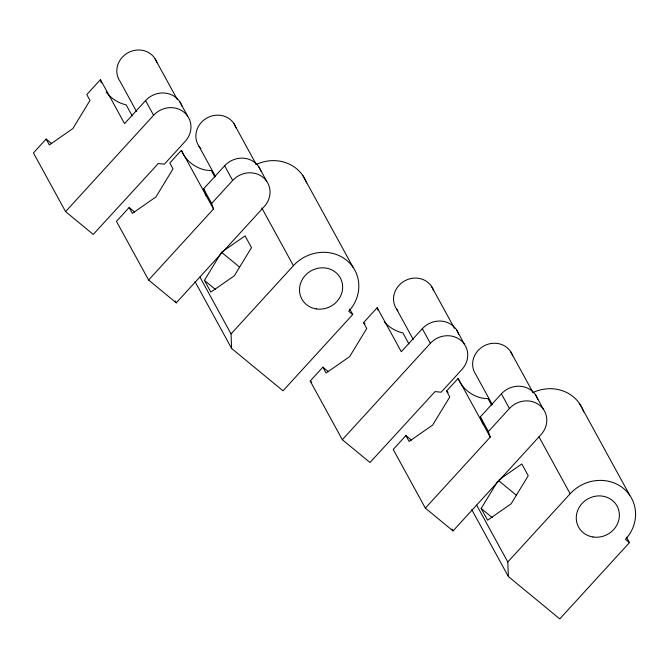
<?xml version="1.0" encoding="UTF-8"?>
<svg xmlns="http://www.w3.org/2000/svg" width="669" height="669" viewBox="0 0 669 669"><rect width="100%" height="100%" fill="white"/><g stroke="black" fill="none" stroke-linecap="round" stroke-linejoin="round"><path stroke-width="1" d="M204.421 280.378L221.539 252.263L245.08 235.881L251.502 247.614L234.384 275.728L210.844 292.11L204.421 280.378L215.493 289.501M499.124 479.757L521.828 463.96L528.251 475.701L511.133 503.816L487.592 520.189L481.17 508.457L497.753 481.22M51.664 143.626L46.128 139.06L33.45 152.942L65.57 211.613L93.25 234.426L158.285 163.52L164.407 164.131L185.229 141.343A21.943 20.287 -28.7 0 0 184.084 112.258A21.943 20.287 -28.7 0 0 153.602 115.277L65.57 211.613M181.993 106.254A21.943 20.287 -28.7 0 0 145.566 100.609L124.543 123.623L100.45 79.619L86.786 94.563L89.997 100.434L72.888 128.548L49.347 144.93L46.128 139.06M134.695 212.048L129.159 207.49L116.473 221.364L148.602 280.035L176.273 302.848L264.297 206.512A21.943 20.287 -28.7 0 0 263.16 177.419A21.943 20.287 -28.7 0 0 232.67 180.446L211.647 203.46L213.495 209.021L148.602 280.035M213.495 209.021L181.366 150.349L169.817 162.993L173.028 168.856L155.91 196.97L132.37 213.352L129.159 207.49M206.32 196.05L203.61 188.792L224.642 165.778A21.943 20.287 -28.7 0 1 261.069 171.423M231.625 348.465L231.048 333.915L293.407 265.677A38.401 35.499 -28.7 0 1 346.751 260.392A38.401 35.499 -28.7 0 1 348.75 311.294L352.705 314.555L283.02 390.821L231.625 348.465L194.98 281.54M342.319 439.7L430.351 343.356A21.943 20.287 -28.7 0 1 460.832 340.337A21.943 20.287 -28.7 0 1 461.978 369.43L441.155 392.21L435.034 391.608L369.999 462.505L342.319 439.7L310.199 381.021L322.876 367.147L328.412 371.705M322.876 367.147L326.096 373.009L349.636 356.627L366.746 328.512L363.535 322.65L377.199 307.698L401.291 351.702L422.315 328.688A21.943 20.287 -28.7 0 1 458.742 334.333M411.443 440.127L405.907 435.569L393.221 449.451L425.35 508.122L453.022 530.927L541.045 434.591A21.943 20.287 -28.7 0 0 539.908 405.506A21.943 20.287 -28.7 0 0 509.418 408.525L488.395 431.538L490.243 437.1L425.35 508.122M405.907 435.569L409.119 441.44L432.659 425.058L449.777 396.943L446.566 391.072L458.114 378.428L490.243 437.1M483.068 424.129L480.359 416.871L501.39 393.857A21.943 20.287 -28.7 0 1 537.817 399.502M508.373 576.544L507.796 562.002L570.155 493.764A38.401 35.499 -28.7 0 1 623.5 488.47A38.401 35.499 -28.7 0 1 625.498 539.381L629.454 542.634L559.769 618.9L508.373 576.544L471.729 509.619M363.535 322.65L365.115 323.955M446.566 391.072L448.146 392.377M221.539 252.263L239.719 267.249M499.074 480.994L516.468 495.328M481.17 508.457L492.242 517.58M310.199 381.021L311.779 382.325M579.597 403.658L629.788 495.336M626.443 537.14L629.454 542.634M535.468 394.752L543.496 409.428M510.464 351.359L533.051 392.611M539.03 436.924L570.155 493.764M501.39 393.857L509.418 408.525M456.4 329.591L464.428 344.259M431.388 286.19L454.477 328.362M492.325 404.67L475.759 374.414A20.848 19.276 -28.7 0 1 484.565 345.605A20.848 19.276 -28.7 0 1 512.697 355.866M491.615 405.121L488.102 398.707L481.981 398.097A38.401 35.499 -28.7 0 1 459.737 381.874L458.114 378.428M480.359 416.871L488.395 431.538M422.315 328.688L430.351 343.356M396.692 309.245L413.25 339.501M408.935 343.933L402.914 332.928A38.401 35.499 -28.7 0 1 384.24 321.772M302.848 175.571L353.04 267.249M476.679 505.162L507.796 562.002M349.695 309.053L352.705 314.555M258.719 166.673L266.747 181.341M233.715 123.272L256.302 164.532M452.018 529.095L453.022 530.927M261.78 207.925L293.407 265.677M224.642 165.778L232.67 180.446M179.652 101.504L187.68 116.172M177.226 99.363L154.639 58.111A20.848 19.276 -28.7 0 0 126.391 53.729A20.848 19.276 -28.7 0 0 119.943 81.166L136.501 111.422M199.011 146.335L215.577 176.583M214.866 177.042L211.354 170.62L205.232 170.018A38.401 35.499 -28.7 0 1 182.988 153.786L181.366 150.349M203.61 188.792L211.647 203.46M145.566 100.609L153.602 115.277M132.186 115.846L126.165 104.849A38.401 35.499 -28.7 0 1 106.187 92.071M199.931 277.075L231.048 333.915M175.27 301.017L176.273 302.848M377.199 307.698L377.232 308.083A38.401 35.499 -28.7 0 0 377.784 310.073M100.45 79.619L100.484 79.996A38.401 35.499 -28.7 0 0 101.354 82.973M532.8 392.628A38.401 35.499 -28.7 0 1 583.702 411.962M397.921 310.842A20.848 19.276 -28.7 0 1 404.528 280.955A20.848 19.276 -28.7 0 1 433.621 290.697M256.051 164.541A38.401 35.499 -28.7 0 1 306.619 182.913M155.183 58.956A20.848 19.276 -28.7 0 1 156.872 62.618M200.934 148.677A20.848 19.276 -28.7 0 1 206.378 118.313A20.848 19.276 -28.7 0 1 235.948 127.787M593.027 536.99A21.943 20.287 -28.7 0 0 618.44 509.184A21.943 20.287 -28.7 0 0 582.013 503.54A21.943 20.287 -28.7 0 0 593.027 536.99M316.278 308.911A21.943 20.287 -28.7 0 0 341.692 281.097A21.943 20.287 -28.7 0 0 305.265 275.452A21.943 20.287 -28.7 0 0 316.278 308.911"/></g></svg>
